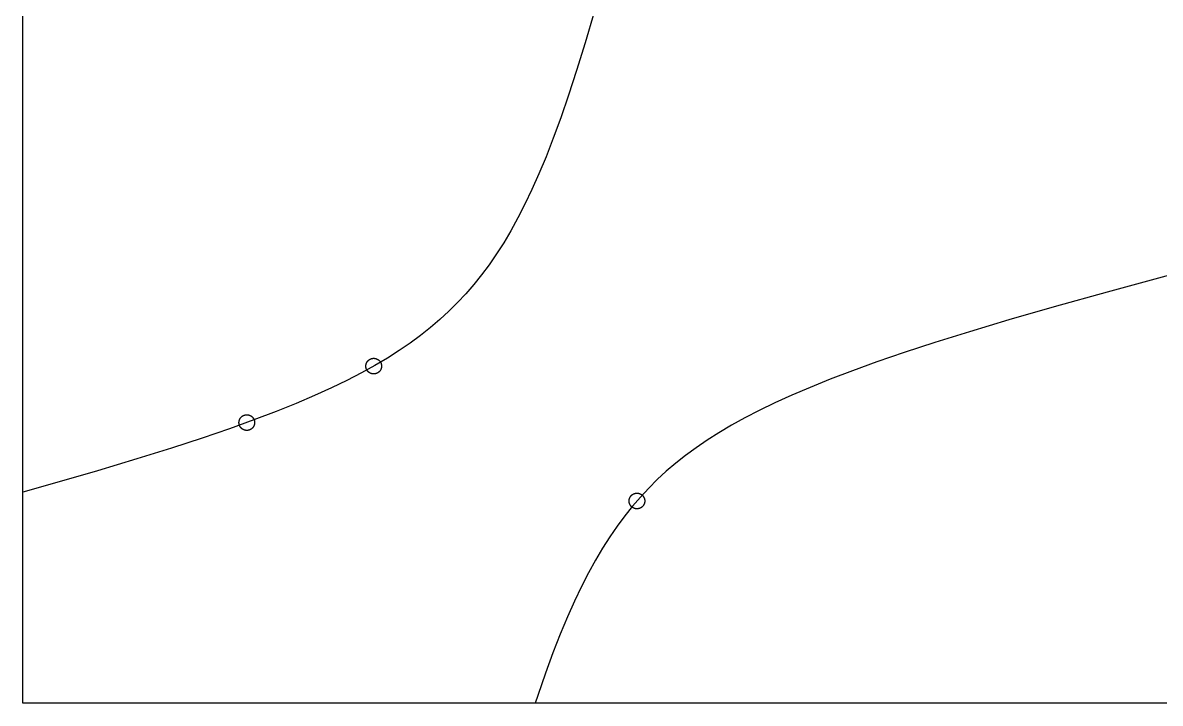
# Model space of a CAD drawing. Header units: millimetres. Extents: x 0 to 1452, y -868 to 0.
# Drawn here: x 0 to 726, y -868 to -434 of the extents above; entities that cross this region are included whole.
import ezdxf

# ---------------------------------------------------------------- set-up
doc = ezdxf.new("R2010")
doc.units = ezdxf.units.MM

msp = doc.modelspace()

# ---------------------------------------------------------------- linework, layer by layer
for points in [[(0, 0), (1452, 0), (1452, -868), (0, -868), (0, 0)], [(364.72, -427.17), (358.94, -446.88), (353.51, -464.47), (348.35, -480.27), (343.41, -494.56), (338.64, -507.55), (333.99, -519.43), (329.43, -530.35), (324.93, -540.43), (320.45, -549.78), (315.98, -558.49), (311.49, -566.63), (306.95, -574.28), (302.35, -581.48), (297.65, -588.3), (292.85, -594.77), (287.9, -600.93), (282.8, -606.83), (277.52, -612.5), (272.02, -617.95), (266.28, -623.23), (260.26, -628.36), (253.94, -633.36), (247.27, -638.27), (240.21, -643.09), (232.71, -647.86), (224.71, -652.6), (216.14, -657.33), (206.93, -662.09), (196.99, -666.9), (186.22, -671.79), (174.49, -676.8), (161.65, -681.97), (147.52, -687.34), (131.88, -692.98), (114.47, -698.95), (94.94, -705.33), (72.86, -712.22), (47.69, -719.77), (18.71, -728.13), (0, -733.34)], [(731.95, -595.03), (692.09, -605.78), (658.32, -615.19), (629.34, -623.55), (604.17, -631.09), (582.09, -637.99), (562.56, -644.37), (545.15, -650.34), (529.51, -655.97), (515.38, -661.35), (502.54, -666.52), (490.81, -671.53), (480.04, -676.42), (470.1, -681.23), (460.89, -685.98), (452.32, -690.72), (444.32, -695.46), (436.82, -700.23), (429.75, -705.05), (423.09, -709.95), (416.76, -714.95), (410.75, -720.08), (405.01, -725.36), (399.51, -730.82), (394.23, -736.48), (389.12, -742.38), (384.18, -748.55), (379.37, -755.02), (374.68, -761.83), (370.07, -769.04), (365.54, -776.68), (361.05, -784.83), (356.58, -793.54), (352.1, -802.89), (347.6, -812.97), (343.04, -823.89), (338.39, -835.77), (333.62, -848.76), (328.68, -863.05), (327.06, -868)], [(229, -653), (229, -653.11), (229, -653.21), (228.99, -653.32), (228.98, -653.42), (228.97, -653.52), (228.96, -653.63), (228.95, -653.73), (228.93, -653.83), (228.91, -653.93), (228.89, -654.03), (228.87, -654.13), (228.85, -654.23), (228.82, -654.33), (228.79, -654.43), (228.76, -654.52), (228.73, -654.62), (228.7, -654.71), (228.66, -654.81), (228.63, -654.9), (228.59, -654.99), (228.55, -655.08), (228.5, -655.17), (228.46, -655.26), (228.41, -655.35), (228.37, -655.44), (228.32, -655.52), (228.27, -655.61), (228.21, -655.69), (228.16, -655.78), (228.1, -655.86), (228.05, -655.94), (227.99, -656.02), (227.93, -656.09), (227.87, -656.17), (227.8, -656.25), (227.74, -656.32), (227.67, -656.39), (227.6, -656.47), (227.54, -656.54), (227.47, -656.6), (227.39, -656.67), (227.32, -656.74), (227.25, -656.8), (227.17, -656.87), (227.09, -656.93), (227.02, -656.99), (226.94, -657.05), (226.86, -657.1), (226.78, -657.16), (226.69, -657.21), (226.61, -657.27), (226.52, -657.32), (226.44, -657.37), (226.35, -657.41), (226.26, -657.46), (226.17, -657.5), (226.08, -657.55), (225.99, -657.59), (225.9, -657.63), (225.81, -657.66), (225.71, -657.7), (225.62, -657.73), (225.52, -657.76), (225.43, -657.79), (225.33, -657.82), (225.23, -657.85), (225.13, -657.87), (225.03, -657.89), (224.93, -657.91), (224.83, -657.93), (224.73, -657.95), (224.63, -657.96), (224.52, -657.97), (224.42, -657.98), (224.32, -657.99), (224.21, -658), (224.11, -658), (224, -658), (223.89, -658), (223.79, -658), (223.68, -657.99), (223.58, -657.98), (223.48, -657.97), (223.37, -657.96), (223.27, -657.95), (223.17, -657.93), (223.07, -657.91), (222.97, -657.89), (222.87, -657.87), (222.77, -657.85), (222.67, -657.82), (222.57, -657.79), (222.48, -657.76), (222.38, -657.73), (222.29, -657.7), (222.19, -657.66), (222.1, -657.63), (222.01, -657.59), (221.92, -657.55), (221.83, -657.5), (221.74, -657.46), (221.65, -657.41), (221.56, -657.37), (221.48, -657.32), (221.39, -657.27), (221.31, -657.21), (221.22, -657.16), (221.14, -657.1), (221.06, -657.05), (220.98, -656.99), (220.91, -656.93), (220.83, -656.87), (220.75, -656.8), (220.68, -656.74), (220.61, -656.67), (220.53, -656.6), (220.46, -656.54), (220.4, -656.47), (220.33, -656.39), (220.26, -656.32), (220.2, -656.25), (220.13, -656.17), (220.07, -656.09), (220.01, -656.02), (219.95, -655.94), (219.9, -655.86), (219.84, -655.78), (219.79, -655.69), (219.73, -655.61), (219.68, -655.52), (219.63, -655.44), (219.59, -655.35), (219.54, -655.26), (219.5, -655.17), (219.45, -655.08), (219.41, -654.99), (219.37, -654.9), (219.34, -654.81), (219.3, -654.71), (219.27, -654.62), (219.24, -654.52), (219.21, -654.43), (219.18, -654.33), (219.15, -654.23), (219.13, -654.13), (219.11, -654.03), (219.09, -653.93), (219.07, -653.83), (219.05, -653.73), (219.04, -653.63), (219.03, -653.52), (219.02, -653.42), (219.01, -653.32), (219, -653.21), (219, -653.11), (219, -653), (219, -652.89), (219, -652.79), (219.01, -652.68), (219.02, -652.58), (219.03, -652.48), (219.04, -652.37), (219.05, -652.27), (219.07, -652.17), (219.09, -652.07), (219.11, -651.97), (219.13, -651.87), (219.15, -651.77), (219.18, -651.67), (219.21, -651.57), (219.24, -651.48), (219.27, -651.38), (219.3, -651.29), (219.34, -651.19), (219.37, -651.1), (219.41, -651.01), (219.45, -650.92), (219.5, -650.83), (219.54, -650.74), (219.59, -650.65), (219.63, -650.56), (219.68, -650.48), (219.73, -650.39), (219.79, -650.31), (219.84, -650.22), (219.9, -650.14), (219.95, -650.06), (220.01, -649.98), (220.07, -649.91), (220.13, -649.83), (220.2, -649.75), (220.26, -649.68), (220.33, -649.61), (220.4, -649.53), (220.46, -649.46), (220.53, -649.4), (220.61, -649.33), (220.68, -649.26), (220.75, -649.2), (220.83, -649.13), (220.91, -649.07), (220.98, -649.01), (221.06, -648.95), (221.14, -648.9), (221.22, -648.84), (221.31, -648.79), (221.39, -648.73), (221.48, -648.68), (221.56, -648.63), (221.65, -648.59), (221.74, -648.54), (221.83, -648.5), (221.92, -648.45), (222.01, -648.41), (222.1, -648.37), (222.19, -648.34), (222.29, -648.3), (222.38, -648.27), (222.48, -648.24), (222.57, -648.21), (222.67, -648.18), (222.77, -648.15), (222.87, -648.13), (222.97, -648.11), (223.07, -648.09), (223.17, -648.07), (223.27, -648.05), (223.37, -648.04), (223.48, -648.03), (223.58, -648.02), (223.68, -648.01), (223.79, -648), (223.89, -648), (224, -648), (224.11, -648), (224.21, -648), (224.32, -648.01), (224.42, -648.02), (224.52, -648.03), (224.63, -648.04), (224.73, -648.05), (224.83, -648.07), (224.93, -648.09), (225.03, -648.11), (225.13, -648.13), (225.23, -648.15), (225.33, -648.18), (225.43, -648.21), (225.52, -648.24), (225.62, -648.27), (225.71, -648.3), (225.81, -648.34), (225.9, -648.37), (225.99, -648.41), (226.08, -648.45), (226.17, -648.5), (226.26, -648.54), (226.35, -648.59), (226.44, -648.63), (226.52, -648.68), (226.61, -648.73), (226.69, -648.79), (226.78, -648.84), (226.86, -648.9), (226.94, -648.95), (227.02, -649.01), (227.09, -649.07), (227.17, -649.13), (227.25, -649.2), (227.32, -649.26), (227.39, -649.33), (227.47, -649.4), (227.54, -649.46), (227.6, -649.53), (227.67, -649.61), (227.74, -649.68), (227.8, -649.75), (227.87, -649.83), (227.93, -649.91), (227.99, -649.98), (228.05, -650.06), (228.1, -650.14), (228.16, -650.22), (228.21, -650.31), (228.27, -650.39), (228.32, -650.48), (228.37, -650.56), (228.41, -650.65), (228.46, -650.74), (228.5, -650.83), (228.55, -650.92), (228.59, -651.01), (228.63, -651.1), (228.66, -651.19), (228.7, -651.29), (228.73, -651.38), (228.76, -651.48), (228.79, -651.57), (228.82, -651.67), (228.85, -651.77), (228.87, -651.87), (228.89, -651.97), (228.91, -652.07), (228.93, -652.17), (228.95, -652.27), (228.96, -652.37), (228.97, -652.48), (228.98, -652.58), (228.99, -652.68), (229, -652.79), (229, -652.89), (229, -653)], [(229, -653), (229, -653.11), (229, -653.21), (228.99, -653.32), (228.98, -653.42), (228.97, -653.52), (228.96, -653.63), (228.95, -653.73), (228.93, -653.83), (228.91, -653.93), (228.89, -654.03), (228.87, -654.13), (228.85, -654.23), (228.82, -654.33), (228.79, -654.43), (228.76, -654.52), (228.73, -654.62), (228.7, -654.71), (228.66, -654.81), (228.63, -654.9), (228.59, -654.99), (228.55, -655.08), (228.5, -655.17), (228.46, -655.26), (228.41, -655.35), (228.37, -655.44), (228.32, -655.52), (228.27, -655.61), (228.21, -655.69), (228.16, -655.78), (228.1, -655.86), (228.05, -655.94), (227.99, -656.02), (227.93, -656.09), (227.87, -656.17), (227.8, -656.25), (227.74, -656.32), (227.67, -656.39), (227.6, -656.47), (227.54, -656.54), (227.47, -656.6), (227.39, -656.67), (227.32, -656.74), (227.25, -656.8), (227.17, -656.87), (227.09, -656.93), (227.02, -656.99), (226.94, -657.05), (226.86, -657.1), (226.78, -657.16), (226.69, -657.21), (226.61, -657.27), (226.52, -657.32), (226.44, -657.37), (226.35, -657.41), (226.26, -657.46), (226.17, -657.5), (226.08, -657.55), (225.99, -657.59), (225.9, -657.63), (225.81, -657.66), (225.71, -657.7), (225.62, -657.73), (225.52, -657.76), (225.43, -657.79), (225.33, -657.82), (225.23, -657.85), (225.13, -657.87), (225.03, -657.89), (224.93, -657.91), (224.83, -657.93), (224.73, -657.95), (224.63, -657.96), (224.52, -657.97), (224.42, -657.98), (224.32, -657.99), (224.21, -658), (224.11, -658), (224, -658), (223.89, -658), (223.79, -658), (223.68, -657.99), (223.58, -657.98), (223.48, -657.97), (223.37, -657.96), (223.27, -657.95), (223.17, -657.93), (223.07, -657.91), (222.97, -657.89), (222.87, -657.87), (222.77, -657.85), (222.67, -657.82), (222.57, -657.79), (222.48, -657.76), (222.38, -657.73), (222.29, -657.7), (222.19, -657.66), (222.1, -657.63), (222.01, -657.59), (221.92, -657.55), (221.83, -657.5), (221.74, -657.46), (221.65, -657.41), (221.56, -657.37), (221.48, -657.32), (221.39, -657.27), (221.31, -657.21), (221.22, -657.16), (221.14, -657.1), (221.06, -657.05), (220.98, -656.99), (220.91, -656.93), (220.83, -656.87), (220.75, -656.8), (220.68, -656.74), (220.61, -656.67), (220.53, -656.6), (220.46, -656.54), (220.4, -656.47), (220.33, -656.39), (220.26, -656.32), (220.2, -656.25), (220.13, -656.17), (220.07, -656.09), (220.01, -656.02), (219.95, -655.94), (219.9, -655.86), (219.84, -655.78), (219.79, -655.69), (219.73, -655.61), (219.68, -655.52), (219.63, -655.44), (219.59, -655.35), (219.54, -655.26), (219.5, -655.17), (219.45, -655.08), (219.41, -654.99), (219.37, -654.9), (219.34, -654.81), (219.3, -654.71), (219.27, -654.62), (219.24, -654.52), (219.21, -654.43), (219.18, -654.33), (219.15, -654.23), (219.13, -654.13), (219.11, -654.03), (219.09, -653.93), (219.07, -653.83), (219.05, -653.73), (219.04, -653.63), (219.03, -653.52), (219.02, -653.42), (219.01, -653.32), (219, -653.21), (219, -653.11), (219, -653), (219, -652.89), (219, -652.79), (219.01, -652.68), (219.02, -652.58), (219.03, -652.48), (219.04, -652.37), (219.05, -652.27), (219.07, -652.17), (219.09, -652.07), (219.11, -651.97), (219.13, -651.87), (219.15, -651.77), (219.18, -651.67), (219.21, -651.57), (219.24, -651.48), (219.27, -651.38), (219.3, -651.29), (219.34, -651.19), (219.37, -651.1), (219.41, -651.01), (219.45, -650.92), (219.5, -650.83), (219.54, -650.74), (219.59, -650.65), (219.63, -650.56), (219.68, -650.48), (219.73, -650.39), (219.79, -650.31), (219.84, -650.22), (219.9, -650.14), (219.95, -650.06), (220.01, -649.98), (220.07, -649.91), (220.13, -649.83), (220.2, -649.75), (220.26, -649.68), (220.33, -649.61), (220.4, -649.53), (220.46, -649.46), (220.53, -649.4), (220.61, -649.33), (220.68, -649.26), (220.75, -649.2), (220.83, -649.13), (220.91, -649.07), (220.98, -649.01), (221.06, -648.95), (221.14, -648.9), (221.22, -648.84), (221.31, -648.79), (221.39, -648.73), (221.48, -648.68), (221.56, -648.63), (221.65, -648.59), (221.74, -648.54), (221.83, -648.5), (221.92, -648.45), (222.01, -648.41), (222.1, -648.37), (222.19, -648.34), (222.29, -648.3), (222.38, -648.27), (222.48, -648.24), (222.57, -648.21), (222.67, -648.18), (222.77, -648.15), (222.87, -648.13), (222.97, -648.11), (223.07, -648.09), (223.17, -648.07), (223.27, -648.05), (223.37, -648.04), (223.48, -648.03), (223.58, -648.02), (223.68, -648.01), (223.79, -648), (223.89, -648), (224, -648), (224.11, -648), (224.21, -648), (224.32, -648.01), (224.42, -648.02), (224.52, -648.03), (224.63, -648.04), (224.73, -648.05), (224.83, -648.07), (224.93, -648.09), (225.03, -648.11), (225.13, -648.13), (225.23, -648.15), (225.33, -648.18), (225.43, -648.21), (225.52, -648.24), (225.62, -648.27), (225.71, -648.3), (225.81, -648.34), (225.9, -648.37), (225.99, -648.41), (226.08, -648.45), (226.17, -648.5), (226.26, -648.54), (226.35, -648.59), (226.44, -648.63), (226.52, -648.68), (226.61, -648.73), (226.69, -648.79), (226.78, -648.84), (226.86, -648.9), (226.94, -648.95), (227.02, -649.01), (227.09, -649.07), (227.17, -649.13), (227.25, -649.2), (227.32, -649.26), (227.39, -649.33), (227.47, -649.4), (227.54, -649.46), (227.6, -649.53), (227.67, -649.61), (227.74, -649.68), (227.8, -649.75), (227.87, -649.83), (227.93, -649.91), (227.99, -649.98), (228.05, -650.06), (228.1, -650.14), (228.16, -650.22), (228.21, -650.31), (228.27, -650.39), (228.32, -650.48), (228.37, -650.56), (228.41, -650.65), (228.46, -650.74), (228.5, -650.83), (228.55, -650.92), (228.59, -651.01), (228.63, -651.1), (228.66, -651.19), (228.7, -651.29), (228.73, -651.38), (228.76, -651.48), (228.79, -651.57), (228.82, -651.67), (228.85, -651.77), (228.87, -651.87), (228.89, -651.97), (228.91, -652.07), (228.93, -652.17), (228.95, -652.27), (228.96, -652.37), (228.97, -652.48), (228.98, -652.58), (228.99, -652.68), (229, -652.79), (229, -652.89), (229, -653)], [(148, -689), (148, -689.11), (148, -689.21), (147.99, -689.32), (147.98, -689.42), (147.97, -689.52), (147.96, -689.63), (147.95, -689.73), (147.93, -689.83), (147.91, -689.93), (147.89, -690.03), (147.87, -690.13), (147.85, -690.23), (147.82, -690.33), (147.79, -690.43), (147.76, -690.52), (147.73, -690.62), (147.7, -690.71), (147.66, -690.81), (147.63, -690.9), (147.59, -690.99), (147.55, -691.08), (147.5, -691.17), (147.46, -691.26), (147.41, -691.35), (147.37, -691.44), (147.32, -691.52), (147.27, -691.61), (147.21, -691.69), (147.16, -691.78), (147.1, -691.86), (147.05, -691.94), (146.99, -692.02), (146.93, -692.09), (146.87, -692.17), (146.8, -692.25), (146.74, -692.32), (146.67, -692.39), (146.6, -692.47), (146.54, -692.54), (146.47, -692.6), (146.39, -692.67), (146.32, -692.74), (146.25, -692.8), (146.17, -692.87), (146.09, -692.93), (146.02, -692.99), (145.94, -693.05), (145.86, -693.1), (145.78, -693.16), (145.69, -693.21), (145.61, -693.27), (145.52, -693.32), (145.44, -693.37), (145.35, -693.41), (145.26, -693.46), (145.17, -693.5), (145.08, -693.55), (144.99, -693.59), (144.9, -693.63), (144.81, -693.66), (144.71, -693.7), (144.62, -693.73), (144.52, -693.76), (144.43, -693.79), (144.33, -693.82), (144.23, -693.85), (144.13, -693.87), (144.03, -693.89), (143.93, -693.91), (143.83, -693.93), (143.73, -693.95), (143.63, -693.96), (143.52, -693.97), (143.42, -693.98), (143.32, -693.99), (143.21, -694), (143.11, -694), (143, -694), (142.89, -694), (142.79, -694), (142.68, -693.99), (142.58, -693.98), (142.48, -693.97), (142.37, -693.96), (142.27, -693.95), (142.17, -693.93), (142.07, -693.91), (141.97, -693.89), (141.87, -693.87), (141.77, -693.85), (141.67, -693.82), (141.57, -693.79), (141.48, -693.76), (141.38, -693.73), (141.29, -693.7), (141.19, -693.66), (141.1, -693.63), (141.01, -693.59), (140.92, -693.55), (140.83, -693.5), (140.74, -693.46), (140.65, -693.41), (140.56, -693.37), (140.48, -693.32), (140.39, -693.27), (140.31, -693.21), (140.22, -693.16), (140.14, -693.1), (140.06, -693.05), (139.98, -692.99), (139.91, -692.93), (139.83, -692.87), (139.75, -692.8), (139.68, -692.74), (139.61, -692.67), (139.53, -692.6), (139.46, -692.54), (139.4, -692.47), (139.33, -692.39), (139.26, -692.32), (139.2, -692.25), (139.13, -692.17), (139.07, -692.09), (139.01, -692.02), (138.95, -691.94), (138.9, -691.86), (138.84, -691.78), (138.79, -691.69), (138.73, -691.61), (138.68, -691.52), (138.63, -691.44), (138.59, -691.35), (138.54, -691.26), (138.5, -691.17), (138.45, -691.08), (138.41, -690.99), (138.37, -690.9), (138.34, -690.81), (138.3, -690.71), (138.27, -690.62), (138.24, -690.52), (138.21, -690.43), (138.18, -690.33), (138.15, -690.23), (138.13, -690.13), (138.11, -690.03), (138.09, -689.93), (138.07, -689.83), (138.05, -689.73), (138.04, -689.63), (138.03, -689.52), (138.02, -689.42), (138.01, -689.32), (138, -689.21), (138, -689.11), (138, -689), (138, -688.89), (138, -688.79), (138.01, -688.68), (138.02, -688.58), (138.03, -688.48), (138.04, -688.37), (138.05, -688.27), (138.07, -688.17), (138.09, -688.07), (138.11, -687.97), (138.13, -687.87), (138.15, -687.77), (138.18, -687.67), (138.21, -687.57), (138.24, -687.48), (138.27, -687.38), (138.3, -687.29), (138.34, -687.19), (138.37, -687.1), (138.41, -687.01), (138.45, -686.92), (138.5, -686.83), (138.54, -686.74), (138.59, -686.65), (138.63, -686.56), (138.68, -686.48), (138.73, -686.39), (138.79, -686.31), (138.84, -686.22), (138.9, -686.14), (138.95, -686.06), (139.01, -685.98), (139.07, -685.91), (139.13, -685.83), (139.2, -685.75), (139.26, -685.68), (139.33, -685.61), (139.4, -685.53), (139.46, -685.46), (139.53, -685.4), (139.61, -685.33), (139.68, -685.26), (139.75, -685.2), (139.83, -685.13), (139.91, -685.07), (139.98, -685.01), (140.06, -684.95), (140.14, -684.9), (140.22, -684.84), (140.31, -684.79), (140.39, -684.73), (140.48, -684.68), (140.56, -684.63), (140.65, -684.59), (140.74, -684.54), (140.83, -684.5), (140.92, -684.45), (141.01, -684.41), (141.1, -684.37), (141.19, -684.34), (141.29, -684.3), (141.38, -684.27), (141.48, -684.24), (141.57, -684.21), (141.67, -684.18), (141.77, -684.15), (141.87, -684.13), (141.97, -684.11), (142.07, -684.09), (142.17, -684.07), (142.27, -684.05), (142.37, -684.04), (142.48, -684.03), (142.58, -684.02), (142.68, -684.01), (142.79, -684), (142.89, -684), (143, -684), (143.11, -684), (143.21, -684), (143.32, -684.01), (143.42, -684.02), (143.52, -684.03), (143.63, -684.04), (143.73, -684.05), (143.83, -684.07), (143.93, -684.09), (144.03, -684.11), (144.13, -684.13), (144.23, -684.15), (144.33, -684.18), (144.43, -684.21), (144.52, -684.24), (144.62, -684.27), (144.71, -684.3), (144.81, -684.34), (144.9, -684.37), (144.99, -684.41), (145.08, -684.45), (145.17, -684.5), (145.26, -684.54), (145.35, -684.59), (145.44, -684.63), (145.52, -684.68), (145.61, -684.73), (145.69, -684.79), (145.78, -684.84), (145.86, -684.9), (145.94, -684.95), (146.02, -685.01), (146.09, -685.07), (146.17, -685.13), (146.25, -685.2), (146.32, -685.26), (146.39, -685.33), (146.47, -685.4), (146.54, -685.46), (146.6, -685.53), (146.67, -685.61), (146.74, -685.68), (146.8, -685.75), (146.87, -685.83), (146.93, -685.91), (146.99, -685.98), (147.05, -686.06), (147.1, -686.14), (147.16, -686.22), (147.21, -686.31), (147.27, -686.39), (147.32, -686.48), (147.37, -686.56), (147.41, -686.65), (147.46, -686.74), (147.5, -686.83), (147.55, -686.92), (147.59, -687.01), (147.63, -687.1), (147.66, -687.19), (147.7, -687.29), (147.73, -687.38), (147.76, -687.48), (147.79, -687.57), (147.82, -687.67), (147.85, -687.77), (147.87, -687.87), (147.89, -687.97), (147.91, -688.07), (147.93, -688.17), (147.95, -688.27), (147.96, -688.37), (147.97, -688.48), (147.98, -688.58), (147.99, -688.68), (148, -688.79), (148, -688.89), (148, -689)], [(148, -689), (148, -689.11), (148, -689.21), (147.99, -689.32), (147.98, -689.42), (147.97, -689.52), (147.96, -689.63), (147.95, -689.73), (147.93, -689.83), (147.91, -689.93), (147.89, -690.03), (147.87, -690.13), (147.85, -690.23), (147.82, -690.33), (147.79, -690.43), (147.76, -690.52), (147.73, -690.62), (147.7, -690.71), (147.66, -690.81), (147.63, -690.9), (147.59, -690.99), (147.55, -691.08), (147.5, -691.17), (147.46, -691.26), (147.41, -691.35), (147.37, -691.44), (147.32, -691.52), (147.27, -691.61), (147.21, -691.69), (147.16, -691.78), (147.1, -691.86), (147.05, -691.94), (146.99, -692.02), (146.93, -692.09), (146.87, -692.17), (146.8, -692.25), (146.74, -692.32), (146.67, -692.39), (146.6, -692.47), (146.54, -692.54), (146.47, -692.6), (146.39, -692.67), (146.32, -692.74), (146.25, -692.8), (146.17, -692.87), (146.09, -692.93), (146.02, -692.99), (145.94, -693.05), (145.86, -693.1), (145.78, -693.16), (145.69, -693.21), (145.61, -693.27), (145.52, -693.32), (145.44, -693.37), (145.35, -693.41), (145.26, -693.46), (145.17, -693.5), (145.08, -693.55), (144.99, -693.59), (144.9, -693.63), (144.81, -693.66), (144.71, -693.7), (144.62, -693.73), (144.52, -693.76), (144.43, -693.79), (144.33, -693.82), (144.23, -693.85), (144.13, -693.87), (144.03, -693.89), (143.93, -693.91), (143.83, -693.93), (143.73, -693.95), (143.63, -693.96), (143.52, -693.97), (143.42, -693.98), (143.32, -693.99), (143.21, -694), (143.11, -694), (143, -694), (142.89, -694), (142.79, -694), (142.68, -693.99), (142.58, -693.98), (142.48, -693.97), (142.37, -693.96), (142.27, -693.95), (142.17, -693.93), (142.07, -693.91), (141.97, -693.89), (141.87, -693.87), (141.77, -693.85), (141.67, -693.82), (141.57, -693.79), (141.48, -693.76), (141.38, -693.73), (141.29, -693.7), (141.19, -693.66), (141.1, -693.63), (141.01, -693.59), (140.92, -693.55), (140.83, -693.5), (140.74, -693.46), (140.65, -693.41), (140.56, -693.37), (140.48, -693.32), (140.39, -693.27), (140.31, -693.21), (140.22, -693.16), (140.14, -693.1), (140.06, -693.05), (139.98, -692.99), (139.91, -692.93), (139.83, -692.87), (139.75, -692.8), (139.68, -692.74), (139.61, -692.67), (139.53, -692.6), (139.46, -692.54), (139.4, -692.47), (139.33, -692.39), (139.26, -692.32), (139.2, -692.25), (139.13, -692.17), (139.07, -692.09), (139.01, -692.02), (138.95, -691.94), (138.9, -691.86), (138.84, -691.78), (138.79, -691.69), (138.73, -691.61), (138.68, -691.52), (138.63, -691.44), (138.59, -691.35), (138.54, -691.26), (138.5, -691.17), (138.45, -691.08), (138.41, -690.99), (138.37, -690.9), (138.34, -690.81), (138.3, -690.71), (138.27, -690.62), (138.24, -690.52), (138.21, -690.43), (138.18, -690.33), (138.15, -690.23), (138.13, -690.13), (138.11, -690.03), (138.09, -689.93), (138.07, -689.83), (138.05, -689.73), (138.04, -689.63), (138.03, -689.52), (138.02, -689.42), (138.01, -689.32), (138, -689.21), (138, -689.11), (138, -689), (138, -688.89), (138, -688.79), (138.01, -688.68), (138.02, -688.58), (138.03, -688.48), (138.04, -688.37), (138.05, -688.27), (138.07, -688.17), (138.09, -688.07), (138.11, -687.97), (138.13, -687.87), (138.15, -687.77), (138.18, -687.67), (138.21, -687.57), (138.24, -687.48), (138.27, -687.38), (138.3, -687.29), (138.34, -687.19), (138.37, -687.1), (138.41, -687.01), (138.45, -686.92), (138.5, -686.83), (138.54, -686.74), (138.59, -686.65), (138.63, -686.56), (138.68, -686.48), (138.73, -686.39), (138.79, -686.31), (138.84, -686.22), (138.9, -686.14), (138.95, -686.06), (139.01, -685.98), (139.07, -685.91), (139.13, -685.83), (139.2, -685.75), (139.26, -685.68), (139.33, -685.61), (139.4, -685.53), (139.46, -685.46), (139.53, -685.4), (139.61, -685.33), (139.68, -685.26), (139.75, -685.2), (139.83, -685.13), (139.91, -685.07), (139.98, -685.01), (140.06, -684.95), (140.14, -684.9), (140.22, -684.84), (140.31, -684.79), (140.39, -684.73), (140.48, -684.68), (140.56, -684.63), (140.65, -684.59), (140.74, -684.54), (140.83, -684.5), (140.92, -684.45), (141.01, -684.41), (141.1, -684.37), (141.19, -684.34), (141.29, -684.3), (141.38, -684.27), (141.48, -684.24), (141.57, -684.21), (141.67, -684.18), (141.77, -684.15), (141.87, -684.13), (141.97, -684.11), (142.07, -684.09), (142.17, -684.07), (142.27, -684.05), (142.37, -684.04), (142.48, -684.03), (142.58, -684.02), (142.68, -684.01), (142.79, -684), (142.89, -684), (143, -684), (143.11, -684), (143.21, -684), (143.32, -684.01), (143.42, -684.02), (143.52, -684.03), (143.63, -684.04), (143.73, -684.05), (143.83, -684.07), (143.93, -684.09), (144.03, -684.11), (144.13, -684.13), (144.23, -684.15), (144.33, -684.18), (144.43, -684.21), (144.52, -684.24), (144.62, -684.27), (144.71, -684.3), (144.81, -684.34), (144.9, -684.37), (144.99, -684.41), (145.08, -684.45), (145.17, -684.5), (145.26, -684.54), (145.35, -684.59), (145.44, -684.63), (145.52, -684.68), (145.61, -684.73), (145.69, -684.79), (145.78, -684.84), (145.86, -684.9), (145.94, -684.95), (146.02, -685.01), (146.09, -685.07), (146.17, -685.13), (146.25, -685.2), (146.32, -685.26), (146.39, -685.33), (146.47, -685.4), (146.54, -685.46), (146.6, -685.53), (146.67, -685.61), (146.74, -685.68), (146.8, -685.75), (146.87, -685.83), (146.93, -685.91), (146.99, -685.98), (147.05, -686.06), (147.1, -686.14), (147.16, -686.22), (147.21, -686.31), (147.27, -686.39), (147.32, -686.48), (147.37, -686.56), (147.41, -686.65), (147.46, -686.74), (147.5, -686.83), (147.55, -686.92), (147.59, -687.01), (147.63, -687.1), (147.66, -687.19), (147.7, -687.29), (147.73, -687.38), (147.76, -687.48), (147.79, -687.57), (147.82, -687.67), (147.85, -687.77), (147.87, -687.87), (147.89, -687.97), (147.91, -688.07), (147.93, -688.17), (147.95, -688.27), (147.96, -688.37), (147.97, -688.48), (147.98, -688.58), (147.99, -688.68), (148, -688.79), (148, -688.89), (148, -689)], [(397, -739), (397, -739.11), (397, -739.21), (396.99, -739.32), (396.98, -739.42), (396.97, -739.52), (396.96, -739.63), (396.95, -739.73), (396.93, -739.83), (396.91, -739.93), (396.89, -740.03), (396.87, -740.13), (396.85, -740.23), (396.82, -740.33), (396.79, -740.43), (396.76, -740.52), (396.73, -740.62), (396.7, -740.71), (396.66, -740.81), (396.63, -740.9), (396.59, -740.99), (396.55, -741.08), (396.5, -741.17), (396.46, -741.26), (396.41, -741.35), (396.37, -741.44), (396.32, -741.52), (396.27, -741.61), (396.21, -741.69), (396.16, -741.78), (396.1, -741.86), (396.05, -741.94), (395.99, -742.02), (395.93, -742.09), (395.87, -742.17), (395.8, -742.25), (395.74, -742.32), (395.67, -742.39), (395.6, -742.47), (395.54, -742.54), (395.47, -742.6), (395.39, -742.67), (395.32, -742.74), (395.25, -742.8), (395.17, -742.87), (395.09, -742.93), (395.02, -742.99), (394.94, -743.05), (394.86, -743.1), (394.78, -743.16), (394.69, -743.21), (394.61, -743.27), (394.52, -743.32), (394.44, -743.37), (394.35, -743.41), (394.26, -743.46), (394.17, -743.5), (394.08, -743.55), (393.99, -743.59), (393.9, -743.63), (393.81, -743.66), (393.71, -743.7), (393.62, -743.73), (393.52, -743.76), (393.43, -743.79), (393.33, -743.82), (393.23, -743.85), (393.13, -743.87), (393.03, -743.89), (392.93, -743.91), (392.83, -743.93), (392.73, -743.95), (392.63, -743.96), (392.52, -743.97), (392.42, -743.98), (392.32, -743.99), (392.21, -744), (392.11, -744), (392, -744), (391.89, -744), (391.79, -744), (391.68, -743.99), (391.58, -743.98), (391.48, -743.97), (391.37, -743.96), (391.27, -743.95), (391.17, -743.93), (391.07, -743.91), (390.97, -743.89), (390.87, -743.87), (390.77, -743.85), (390.67, -743.82), (390.57, -743.79), (390.48, -743.76), (390.38, -743.73), (390.29, -743.7), (390.19, -743.66), (390.1, -743.63), (390.01, -743.59), (389.92, -743.55), (389.83, -743.5), (389.74, -743.46), (389.65, -743.41), (389.56, -743.37), (389.48, -743.32), (389.39, -743.27), (389.31, -743.21), (389.22, -743.16), (389.14, -743.1), (389.06, -743.05), (388.98, -742.99), (388.91, -742.93), (388.83, -742.87), (388.75, -742.8), (388.68, -742.74), (388.61, -742.67), (388.53, -742.6), (388.46, -742.54), (388.4, -742.47), (388.33, -742.39), (388.26, -742.32), (388.2, -742.25), (388.13, -742.17), (388.07, -742.09), (388.01, -742.02), (387.95, -741.94), (387.9, -741.86), (387.84, -741.78), (387.79, -741.69), (387.73, -741.61), (387.68, -741.52), (387.63, -741.44), (387.59, -741.35), (387.54, -741.26), (387.5, -741.17), (387.45, -741.08), (387.41, -740.99), (387.37, -740.9), (387.34, -740.81), (387.3, -740.71), (387.27, -740.62), (387.24, -740.52), (387.21, -740.43), (387.18, -740.33), (387.15, -740.23), (387.13, -740.13), (387.11, -740.03), (387.09, -739.93), (387.07, -739.83), (387.05, -739.73), (387.04, -739.63), (387.03, -739.52), (387.02, -739.42), (387.01, -739.32), (387, -739.21), (387, -739.11), (387, -739), (387, -738.89), (387, -738.79), (387.01, -738.68), (387.02, -738.58), (387.03, -738.48), (387.04, -738.37), (387.05, -738.27), (387.07, -738.17), (387.09, -738.07), (387.11, -737.97), (387.13, -737.87), (387.15, -737.77), (387.18, -737.67), (387.21, -737.57), (387.24, -737.48), (387.27, -737.38), (387.3, -737.29), (387.34, -737.19), (387.37, -737.1), (387.41, -737.01), (387.45, -736.92), (387.5, -736.83), (387.54, -736.74), (387.59, -736.65), (387.63, -736.56), (387.68, -736.48), (387.73, -736.39), (387.79, -736.31), (387.84, -736.22), (387.9, -736.14), (387.95, -736.06), (388.01, -735.98), (388.07, -735.91), (388.13, -735.83), (388.2, -735.75), (388.26, -735.68), (388.33, -735.61), (388.4, -735.53), (388.46, -735.46), (388.53, -735.4), (388.61, -735.33), (388.68, -735.26), (388.75, -735.2), (388.83, -735.13), (388.91, -735.07), (388.98, -735.01), (389.06, -734.95), (389.14, -734.9), (389.22, -734.84), (389.31, -734.79), (389.39, -734.73), (389.48, -734.68), (389.56, -734.63), (389.65, -734.59), (389.74, -734.54), (389.83, -734.5), (389.92, -734.45), (390.01, -734.41), (390.1, -734.37), (390.19, -734.34), (390.29, -734.3), (390.38, -734.27), (390.48, -734.24), (390.57, -734.21), (390.67, -734.18), (390.77, -734.15), (390.87, -734.13), (390.97, -734.11), (391.07, -734.09), (391.17, -734.07), (391.27, -734.05), (391.37, -734.04), (391.48, -734.03), (391.58, -734.02), (391.68, -734.01), (391.79, -734), (391.89, -734), (392, -734), (392.11, -734), (392.21, -734), (392.32, -734.01), (392.42, -734.02), (392.52, -734.03), (392.63, -734.04), (392.73, -734.05), (392.83, -734.07), (392.93, -734.09), (393.03, -734.11), (393.13, -734.13), (393.23, -734.15), (393.33, -734.18), (393.43, -734.21), (393.52, -734.24), (393.62, -734.27), (393.71, -734.3), (393.81, -734.34), (393.9, -734.37), (393.99, -734.41), (394.08, -734.45), (394.17, -734.5), (394.26, -734.54), (394.35, -734.59), (394.44, -734.63), (394.52, -734.68), (394.61, -734.73), (394.69, -734.79), (394.78, -734.84), (394.86, -734.9), (394.94, -734.95), (395.02, -735.01), (395.09, -735.07), (395.17, -735.13), (395.25, -735.2), (395.32, -735.26), (395.39, -735.33), (395.47, -735.4), (395.54, -735.46), (395.6, -735.53), (395.67, -735.61), (395.74, -735.68), (395.8, -735.75), (395.87, -735.83), (395.93, -735.91), (395.99, -735.98), (396.05, -736.06), (396.1, -736.14), (396.16, -736.22), (396.21, -736.31), (396.27, -736.39), (396.32, -736.48), (396.37, -736.56), (396.41, -736.65), (396.46, -736.74), (396.5, -736.83), (396.55, -736.92), (396.59, -737.01), (396.63, -737.1), (396.66, -737.19), (396.7, -737.29), (396.73, -737.38), (396.76, -737.48), (396.79, -737.57), (396.82, -737.67), (396.85, -737.77), (396.87, -737.87), (396.89, -737.97), (396.91, -738.07), (396.93, -738.17), (396.95, -738.27), (396.96, -738.37), (396.97, -738.48), (396.98, -738.58), (396.99, -738.68), (397, -738.79), (397, -738.89), (397, -739)], [(397, -739), (397, -739.11), (397, -739.21), (396.99, -739.32), (396.98, -739.42), (396.97, -739.52), (396.96, -739.63), (396.95, -739.73), (396.93, -739.83), (396.91, -739.93), (396.89, -740.03), (396.87, -740.13), (396.85, -740.23), (396.82, -740.33), (396.79, -740.43), (396.76, -740.52), (396.73, -740.62), (396.7, -740.71), (396.66, -740.81), (396.63, -740.9), (396.59, -740.99), (396.55, -741.08), (396.5, -741.17), (396.46, -741.26), (396.41, -741.35), (396.37, -741.44), (396.32, -741.52), (396.27, -741.61), (396.21, -741.69), (396.16, -741.78), (396.1, -741.86), (396.05, -741.94), (395.99, -742.02), (395.93, -742.09), (395.87, -742.17), (395.8, -742.25), (395.74, -742.32), (395.67, -742.39), (395.6, -742.47), (395.54, -742.54), (395.47, -742.6), (395.39, -742.67), (395.32, -742.74), (395.25, -742.8), (395.17, -742.87), (395.09, -742.93), (395.02, -742.99), (394.94, -743.05), (394.86, -743.1), (394.78, -743.16), (394.69, -743.21), (394.61, -743.27), (394.52, -743.32), (394.44, -743.37), (394.35, -743.41), (394.26, -743.46), (394.17, -743.5), (394.08, -743.55), (393.99, -743.59), (393.9, -743.63), (393.81, -743.66), (393.71, -743.7), (393.62, -743.73), (393.52, -743.76), (393.43, -743.79), (393.33, -743.82), (393.23, -743.85), (393.13, -743.87), (393.03, -743.89), (392.93, -743.91), (392.83, -743.93), (392.73, -743.95), (392.63, -743.96), (392.52, -743.97), (392.42, -743.98), (392.32, -743.99), (392.21, -744), (392.11, -744), (392, -744), (391.89, -744), (391.79, -744), (391.68, -743.99), (391.58, -743.98), (391.48, -743.97), (391.37, -743.96), (391.27, -743.95), (391.17, -743.93), (391.07, -743.91), (390.97, -743.89), (390.87, -743.87), (390.77, -743.85), (390.67, -743.82), (390.57, -743.79), (390.48, -743.76), (390.38, -743.73), (390.29, -743.7), (390.19, -743.66), (390.1, -743.63), (390.01, -743.59), (389.92, -743.55), (389.83, -743.5), (389.74, -743.46), (389.65, -743.41), (389.56, -743.37), (389.48, -743.32), (389.39, -743.27), (389.31, -743.21), (389.22, -743.16), (389.14, -743.1), (389.06, -743.05), (388.98, -742.99), (388.91, -742.93), (388.83, -742.87), (388.75, -742.8), (388.68, -742.74), (388.61, -742.67), (388.53, -742.6), (388.46, -742.54), (388.4, -742.47), (388.33, -742.39), (388.26, -742.32), (388.2, -742.25), (388.13, -742.17), (388.07, -742.09), (388.01, -742.02), (387.95, -741.94), (387.9, -741.86), (387.84, -741.78), (387.79, -741.69), (387.73, -741.61), (387.68, -741.52), (387.63, -741.44), (387.59, -741.35), (387.54, -741.26), (387.5, -741.17), (387.45, -741.08), (387.41, -740.99), (387.37, -740.9), (387.34, -740.81), (387.3, -740.71), (387.27, -740.62), (387.24, -740.52), (387.21, -740.43), (387.18, -740.33), (387.15, -740.23), (387.13, -740.13), (387.11, -740.03), (387.09, -739.93), (387.07, -739.83), (387.05, -739.73), (387.04, -739.63), (387.03, -739.52), (387.02, -739.42), (387.01, -739.32), (387, -739.21), (387, -739.11), (387, -739), (387, -738.89), (387, -738.79), (387.01, -738.68), (387.02, -738.58), (387.03, -738.48), (387.04, -738.37), (387.05, -738.27), (387.07, -738.17), (387.09, -738.07), (387.11, -737.97), (387.13, -737.87), (387.15, -737.77), (387.18, -737.67), (387.21, -737.57), (387.24, -737.48), (387.27, -737.38), (387.3, -737.29), (387.34, -737.19), (387.37, -737.1), (387.41, -737.01), (387.45, -736.92), (387.5, -736.83), (387.54, -736.74), (387.59, -736.65), (387.63, -736.56), (387.68, -736.48), (387.73, -736.39), (387.79, -736.31), (387.84, -736.22), (387.9, -736.14), (387.95, -736.06), (388.01, -735.98), (388.07, -735.91), (388.13, -735.83), (388.2, -735.75), (388.26, -735.68), (388.33, -735.61), (388.4, -735.53), (388.46, -735.46), (388.53, -735.4), (388.61, -735.33), (388.68, -735.26), (388.75, -735.2), (388.83, -735.13), (388.91, -735.07), (388.98, -735.01), (389.06, -734.95), (389.14, -734.9), (389.22, -734.84), (389.31, -734.79), (389.39, -734.73), (389.48, -734.68), (389.56, -734.63), (389.65, -734.59), (389.74, -734.54), (389.83, -734.5), (389.92, -734.45), (390.01, -734.41), (390.1, -734.37), (390.19, -734.34), (390.29, -734.3), (390.38, -734.27), (390.48, -734.24), (390.57, -734.21), (390.67, -734.18), (390.77, -734.15), (390.87, -734.13), (390.97, -734.11), (391.07, -734.09), (391.17, -734.07), (391.27, -734.05), (391.37, -734.04), (391.48, -734.03), (391.58, -734.02), (391.68, -734.01), (391.79, -734), (391.89, -734), (392, -734), (392.11, -734), (392.21, -734), (392.32, -734.01), (392.42, -734.02), (392.52, -734.03), (392.63, -734.04), (392.73, -734.05), (392.83, -734.07), (392.93, -734.09), (393.03, -734.11), (393.13, -734.13), (393.23, -734.15), (393.33, -734.18), (393.43, -734.21), (393.52, -734.24), (393.62, -734.27), (393.71, -734.3), (393.81, -734.34), (393.9, -734.37), (393.99, -734.41), (394.08, -734.45), (394.17, -734.5), (394.26, -734.54), (394.35, -734.59), (394.44, -734.63), (394.52, -734.68), (394.61, -734.73), (394.69, -734.79), (394.78, -734.84), (394.86, -734.9), (394.94, -734.95), (395.02, -735.01), (395.09, -735.07), (395.17, -735.13), (395.25, -735.2), (395.32, -735.26), (395.39, -735.33), (395.47, -735.4), (395.54, -735.46), (395.6, -735.53), (395.67, -735.61), (395.74, -735.68), (395.8, -735.75), (395.87, -735.83), (395.93, -735.91), (395.99, -735.98), (396.05, -736.06), (396.1, -736.14), (396.16, -736.22), (396.21, -736.31), (396.27, -736.39), (396.32, -736.48), (396.37, -736.56), (396.41, -736.65), (396.46, -736.74), (396.5, -736.83), (396.55, -736.92), (396.59, -737.01), (396.63, -737.1), (396.66, -737.19), (396.7, -737.29), (396.73, -737.38), (396.76, -737.48), (396.79, -737.57), (396.82, -737.67), (396.85, -737.77), (396.87, -737.87), (396.89, -737.97), (396.91, -738.07), (396.93, -738.17), (396.95, -738.27), (396.96, -738.37), (396.97, -738.48), (396.98, -738.58), (396.99, -738.68), (397, -738.79), (397, -738.89), (397, -739)]]:
    msp.add_lwpolyline(points)

doc.saveas('drawing.dxf')
